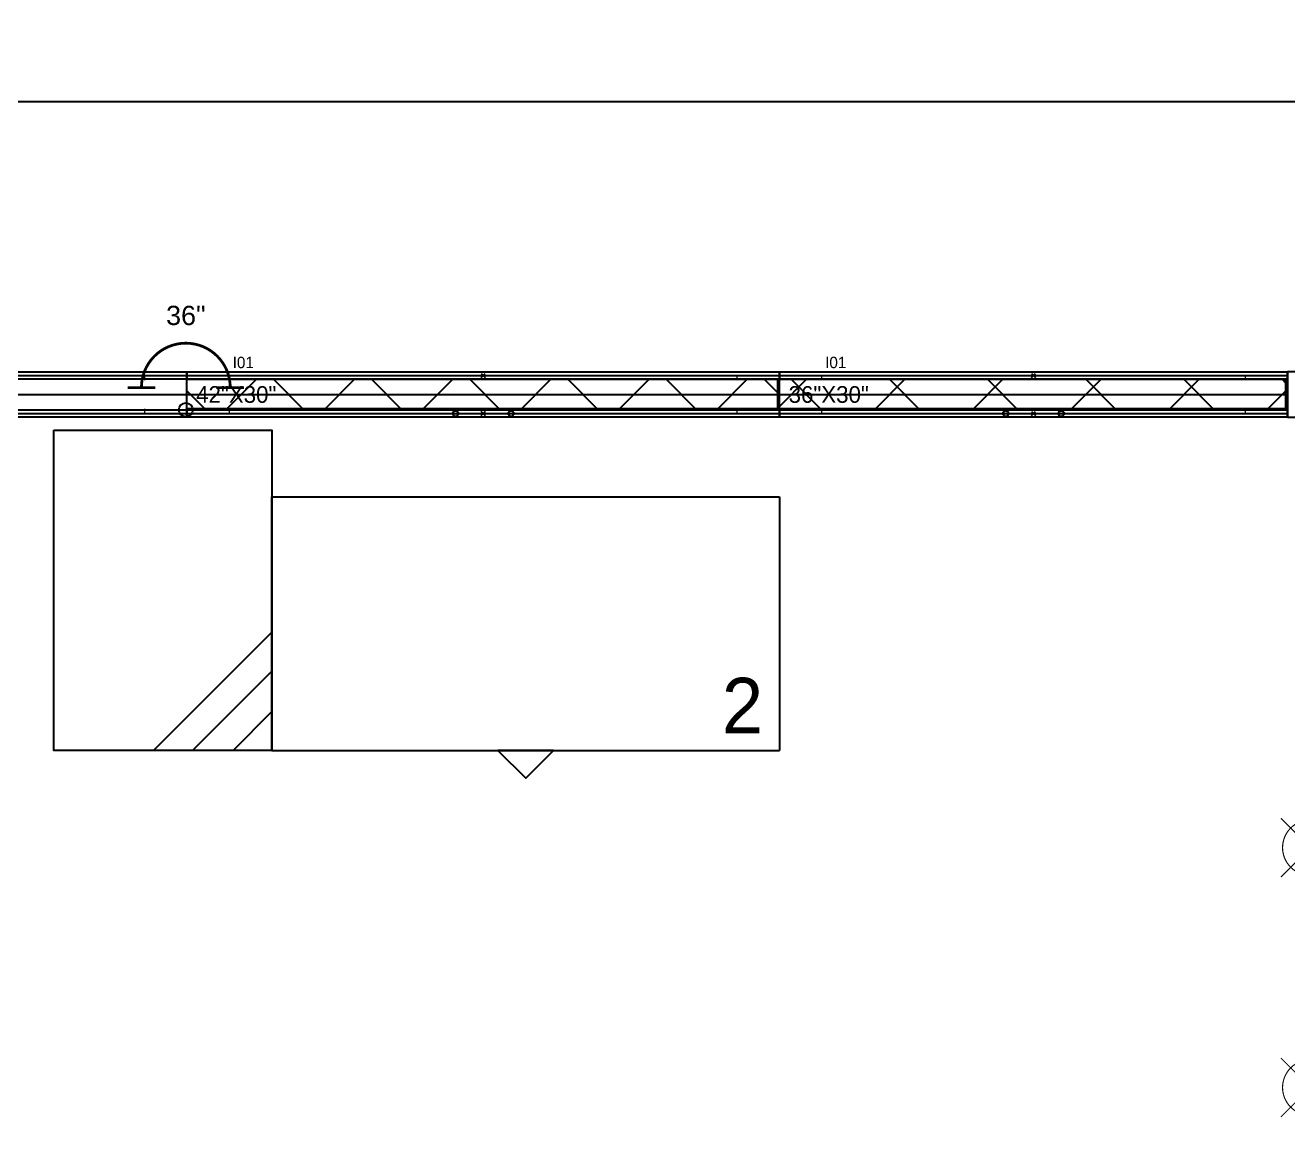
# Model space of a CAD drawing. Header units: inches. Extents: x 126 to 13186, y 9 to 361.
# Drawn here: x 3526.1 to 3615.6, y 130 to 208.5 of the extents above; entities that cross this region are included whole.
import ezdxf
from ezdxf.enums import TextEntityAlignment as Align

# ---------------------------------------------------------------- set-up
doc = ezdxf.new("R2010")
doc.units = ezdxf.units.IN
doc.header["$MEASUREMENT"] = 0
for name, color, linetype in [('DD2D', 7, 'Continuous'), ('DD2D_Geometry', 7, 'Continuous'), ('ELECTRI', 7, 'Continuous'), ('ENFASIS NEW', 7, 'Continuous'), ('Id Unión', 7, 'Continuous'), ('LATEFILE', 7, 'Continuous'), ('LATFILE', 7, 'Continuous'), ('LF', 7, 'Continuous'), ('S7000', 7, 'Continuous'), ('TEXT HARNESS', 7, 'Continuous')]:
    doc.layers.add(name, color=color, linetype=linetype)
doc.styles.add('ARIAL', font='arial.ttf')
doc.styles.get("Standard").update_dxf_attribs({"font": 'stylu.ttf'})
doc.dimstyles.get("Standard").update_dxf_attribs({"dimscale": 25, "dimtxt": 0.18, "dimasz": 0.18, "dimexe": 0.18, "dimexo": 0.0625, "dimgap": 0.09, "dimtad": 0, "dimtih": 1, "dimtoh": 1, "dimzin": 0, "dimdsep": 46, "dimlunit": 4, "dimtxsty": 'Standard', "dimcen": 0.09, "dimadec": 0, "dimazin": 0, "dimtfac": 1, "dimtofl": 0, "dimtmove": 0, "dimatfit": 3, "dimfxl": 1, "dimtolj": 1, "dimtzin": 0, "dimarcsym": 0})

# ---------------------------------------------------------------- blocks, each defined once
blk = doc.blocks.new('DD40102442AB')
at = {"color": 1}
for p, q in [((0.0035, -0.0035), (-0.0035, 0.0035)), ((0.0035, 0.0035), (-0.0035, -0.0035))]:
    blk.add_line(p, q, dxfattribs=at)
blk.add_point((0, 0))
blk.add_point((0, 0))
blk.add_point((0, 0), dxfattribs=at)
blk = doc.blocks.new('S7012')
for p, q in [((0.18, -0.577), (0.393, -0.364)), ((0.25, -0.577), (0.393, -0.434)), ((0.323, -0.577), (0.393, -0.507))]:
    blk.add_line(p, q)
blk.add_lwpolyline([(0, 0), (0.393, 0), (0.393, -0.577), (0, -0.577)], close=True)
blk = doc.blocks.new('LF4023627S')
for p, q in [((0, 0), (0.914, 0)), ((0, -0.457), (0.914, -0.457))]:
    blk.add_line(p, q)
at = {"layer": 'LATEFILE'}
for p, q in [((0, -0.457), (0, 0)), ((0.914, 0), (0.914, -0.457))]:
    blk.add_line(p, q, dxfattribs=at)
blk.add_lwpolyline([(0.407, -0.457), (0.457, -0.507), (0.507, -0.457)], close=True, dxfattribs=at)
at = {"layer": 'LATFILE', "insert": (0.8103, -0.3262), "char_height": 0.1, "width": 0.07696, "attachment_point": 1}
blk.add_mtext('2', dxfattribs=at)
blk = doc.blocks.new('829030')
at = {"color": 1, "const_width": 0.002}
for points in [[(0.1385, 0.0265), (0.112, 0.053)], [(0.1915, 0.0265), (0.218, 0.053)], [(0.5705, 0.0265), (0.544, 0.053)], [(0.6235, 0.0265), (0.65, 0.053)], [(0.1385, -0.0265), (0.112, -0.053)], [(0.1915, -0.0265), (0.218, -0.053)], [(0.5705, -0.0265), (0.544, -0.053)], [(0.6235, -0.0265), (0.65, -0.053)]]:
    blk.add_lwpolyline(points, dxfattribs=at)
for points in [[(0.165, -0.05, -1), (0.165, 0.05, -1)], [(0.597, -0.05, 1), (0.597, 0.05, 1)]]:
    blk.add_lwpolyline(points, format="xyb", close=True, dxfattribs=at)
at = {"color": 1}
for points in [[(0.1, 0.009, 0.005, 0.005, 0), (0.118, -0.009, 0.005, 0.005, 0), (0.136, 0.009, 0.005, 0.005, 0), (0.154, -0.009, 0.005, 0.005, 0), (0.172, 0.009, 0.005, 0.005, 0), (0.19, -0.009, 0.005, 0.005, 0), (0.208, 0.009, 0.005, 0.005, 0), (0.226, -0.009, 0.005, 0.005, 0), (0.244, 0.009, 0.005, 0.005, 0), (0.262, -0.009, 0.005, 0.005, 0), (0.28, 0.009, 0.005, 0.005, 0), (0.298, -0.009, 0.005, 0.005, 0), (0.316, 0.009, 0.005, 0.005, 0), (0.334, -0.009, 0.005, 0.005, 0), (0.352, 0.009, 0.005, 0.005, 0), (0.37, -0.009, 0.005, 0.005, 0), (0.388, 0.009, 0.005, 0.005, 0), (0.406, -0.009, 0.005, 0.005, 0), (0.424, 0.009, 0.005, 0.005, 0), (0.442, -0.009, 0.005, 0.005, 0), (0.46, 0.009, 0.005, 0.005, 0), (0.478, -0.009, 0.005, 0.005, 0), (0.496, 0.009, 0.005, 0.005, 0), (0.514, -0.009, 0.005, 0.005, 0), (0.532, 0.009, 0.005, 0.005, 0), (0.55, -0.009, 0, 0, 0)], [(0.676, 0.009, 0.005, 0.005, 0), (0.658, -0.009, 0.005, 0.005, 0), (0.64, 0.009, 0.005, 0.005, 0), (0.622, -0.009, 0.005, 0.005, 0), (0.604, 0.009, 0.005, 0.005, 0), (0.586, -0.009, 0.005, 0.005, 0), (0.568, 0.009, 0.005, 0.005, 0), (0.55, -0.009, 0, 0, 0)]]:
    blk.add_lwpolyline(points, format="xyseb", dxfattribs=at)
blk.add_circle((0, 0), 0.0125, dxfattribs=at)
blk.add_point((0, 0), dxfattribs=at)
at = {"layer": 'TEXT HARNESS', "color": 1, "style": 'ARIAL'}
blk.add_text('30"', height=0.03469, dxfattribs=at).set_placement((0.381, 0.05), align=Align.MIDDLE)
blk = doc.blocks.new('*X43')
at = {"color": 0}
for p, q in [((7.7051, 5.7606), (7.7581, 5.8136)), ((7.8512, 5.7606), (7.7982, 5.8136)), ((7.8819, 5.7606), (7.9349, 5.8136)), ((8.028, 5.7606), (7.975, 5.8136)), ((8.0587, 5.7606), (8.1117, 5.8136)), ((8.2048, 5.7606), (8.1518, 5.8136)), ((8.2354, 5.7606), (8.2884, 5.8136)), ((8.3816, 5.7606), (8.3286, 5.8136)), ((8.4122, 5.7606), (8.4652, 5.8136)), ((8.5583, 5.7606), (8.5053, 5.8136)), ((8.589, 5.7606), (8.642, 5.8136)), ((8.714, 5.7817), (8.6821, 5.8136)), ((7.6745, 5.7606), (7.6504, 5.7847))]:
    blk.add_line(p, q, dxfattribs=at)
blk = doc.blocks.new('808642')
at = {"color": 5}
for p, q in [((-1.0636, 0), (0, 0)), ((-1.0636, -0.053), (-1.0636, 0)), ((0, 0), (0, -0.053)), ((0, -0.053), (-1.0636, -0.053))]:
    blk.add_line(p, q, dxfattribs=at)
blk.add_blockref('*X43', (-8.714, -5.8136), dxfattribs=at)
blk = doc.blocks.new('817736')
at = {"color": 3, "const_width": 0.005}
blk.add_lwpolyline([(0.08, 0.04, 1), (-0.08, 0.04)], format="xyb", dxfattribs=at)
for points in [[(-0.055, 0.04), (-0.105, 0.04)], [(0.055, 0.04), (0.105, 0.04)]]:
    blk.add_lwpolyline(points, dxfattribs=at)
at = {"color": 3}
blk.add_circle((0, 0), 0.0125, dxfattribs=at)
blk.add_point((0, 0), dxfattribs=at)
at = {"layer": 'TEXT HARNESS', "color": 3, "style": 'ARIAL'}
blk.add_text('36"', height=0.03469, dxfattribs=at).set_placement((0, 0.17), align=Align.MIDDLE)
blk = doc.blocks.new('*X50')
at = {"color": 0}
for p, q in [((7.7859, 5.311), (7.8173, 5.3424)), ((7.9688, 5.2894), (7.9158, 5.3424)), ((7.9411, 5.2894), (7.9941, 5.3424)), ((8.1456, 5.2894), (8.0926, 5.3424)), ((8.1179, 5.2894), (8.1709, 5.3424)), ((8.3224, 5.2894), (8.2694, 5.3424)), ((8.2946, 5.2894), (8.3476, 5.3424)), ((8.4992, 5.2894), (8.4462, 5.3424)), ((8.4714, 5.2894), (8.5244, 5.3424)), ((8.6759, 5.2894), (8.6229, 5.3424)), ((8.6482, 5.2894), (8.6971, 5.3384)), ((7.792, 5.2894), (7.7859, 5.2956))]:
    blk.add_line(p, q, dxfattribs=at)
blk = doc.blocks.new('808636')
at = {"color": 5}
for p, q in [((-0.9112, 0), (0, 0)), ((-0.9112, -0.053), (-0.9112, 0)), ((0, 0), (0, -0.053)), ((0, -0.053), (-0.9112, -0.053))]:
    blk.add_line(p, q, dxfattribs=at)
blk.add_blockref('*X50', (-8.6971, -5.3424), dxfattribs=at)
blk = doc.blocks.new('DD101042302D')
at = {"color": 6, "linetype": 'Continuous', "lineweight": 0}
for p, q in [((0, -0.0255), (0, 0.0255)), ((0.0017, 0.0275), (0.0218, 0.0275)), ((0.002, 0.0275), (0.0215, 0.0275)), ((0.0747, 0.0275), (0.0215, 0.0275)), ((0.0747, 0.0275), (0.075, 0.0275)), ((0.0765, 0.026), (0.0765, 0.0343)), ((0.9905, 0.0343), (0.0765, 0.0343)), ((0.9905, 0.0343), (0.9905, 0.026)), ((0.9923, 0.0275), (0.992, 0.0275)), ((0.9923, 0.0275), (1.0455, 0.0275)), ((1.0653, 0.0275), (1.0452, 0.0275)), ((1.065, 0.0275), (1.0455, 0.0275)), ((1.067, -0.0255), (1.067, 0.0255)), ((0.025, -0.0275), (0.002, -0.0275)), ((0.025, -0.0275), (0.0747, -0.0275)), ((0.0747, -0.0275), (0.075, -0.0275)), ((0.0765, -0.0343), (0.0765, -0.026)), ((0.9905, -0.0343), (0.0765, -0.0343)), ((0.9905, -0.026), (0.9905, -0.0343)), ((0.9923, -0.0275), (0.992, -0.0275)), ((1.042, -0.0275), (0.9923, -0.0275)), ((1.042, -0.0275), (1.065, -0.0275))]:
    blk.add_line(p, q, dxfattribs=at)
at = {"color": 6}
for p, q in [((0.53, 0.0379), (0.537, 0.0308)), ((0.53, 0.0308), (0.537, 0.0379)), ((0.53, -0.0379), (0.537, -0.0308)), ((0.53, -0.0308), (0.537, -0.0379))]:
    blk.add_line(p, q, dxfattribs=at)
for centre in [(0.4835, -0.0343), (0.5835, -0.0343)]:
    blk.add_circle(centre, 0.005, dxfattribs=at)
at = {"color": 6, "linetype": 'Continuous', "lineweight": 0}
for centre, radius, start, end in [((0.002, 0.0255), 0.00203, 90, 180), ((0.075, 0.026), 0.00151, 10.021, 90), ((0.075, 0.026), 0.00151, 0, 10.021), ((0.992, 0.026), 0.00151, 90, 169.979), ((0.992, 0.026), 0.00151, 169.979, 180), ((0.992, 0.026), 0.00151, 169.979, 180), ((1.065, 0.0255), 0.00203, 0, 90), ((0.002, -0.0255), 0.00203, 180, 270), ((0.075, -0.026), 0.00151, 270, 349.979), ((0.075, -0.026), 0.00151, 349.979, 0), ((0.992, -0.026), 0.00151, 180, 190.021), ((0.992, -0.026), 0.00151, 180, 190.021), ((0.992, -0.026), 0.00151, 190.021, 270), ((1.065, -0.0255), 0.00203, 270, 0)]:
    blk.add_arc(centre, radius, start, end, dxfattribs=at)
at = {"color": 6}
for p in [(0.5335, 0.0343), (0.5335, -0.0343)]:
    blk.add_point(p, dxfattribs=at)
at = {"insert": (0.0165, 0.0151), "char_height": 0.03, "attachment_point": 1}
blk.add_mtext_dynamic_manual_height_columns('42"X30"', width=75.494015, gutter_width=12.5, heights=[0], dxfattribs=at)
blk = doc.blocks.new('SPACE_DD10104230')
blk.add_blockref('DD101042302D', (0, 0))
blk = doc.blocks.new('DD101036302D')
at = {"color": 6, "linetype": 'Continuous', "lineweight": 0}
for p, q in [((0, -0.0255), (0, 0.0255)), ((0.0017, 0.0275), (0.0218, 0.0275)), ((0.002, 0.0275), (0.0215, 0.0275)), ((0.0747, 0.0275), (0.0215, 0.0275)), ((0.0747, 0.0275), (0.075, 0.0275)), ((0.0765, 0.026), (0.0765, 0.0343)), ((0.8385, 0.0343), (0.0765, 0.0343)), ((0.8385, 0.0343), (0.8385, 0.026)), ((0.8403, 0.0275), (0.84, 0.0275)), ((0.8403, 0.0275), (0.8935, 0.0275)), ((0.9133, 0.0275), (0.8932, 0.0275)), ((0.913, 0.0275), (0.8935, 0.0275)), ((0.915, -0.0255), (0.915, 0.0255)), ((0.025, -0.0275), (0.002, -0.0275)), ((0.025, -0.0275), (0.0747, -0.0275)), ((0.0747, -0.0275), (0.075, -0.0275)), ((0.0765, -0.0343), (0.0765, -0.026)), ((0.8385, -0.0343), (0.0765, -0.0343)), ((0.8385, -0.026), (0.8385, -0.0343)), ((0.8403, -0.0275), (0.84, -0.0275)), ((0.89, -0.0275), (0.8403, -0.0275)), ((0.89, -0.0275), (0.913, -0.0275))]:
    blk.add_line(p, q, dxfattribs=at)
at = {"color": 6}
for p, q in [((0.454, 0.0379), (0.461, 0.0308)), ((0.454, 0.0308), (0.461, 0.0379)), ((0.454, -0.0379), (0.461, -0.0308)), ((0.454, -0.0308), (0.461, -0.0379))]:
    blk.add_line(p, q, dxfattribs=at)
for centre in [(0.4075, -0.0343), (0.5075, -0.0343)]:
    blk.add_circle(centre, 0.005, dxfattribs=at)
at = {"color": 6, "linetype": 'Continuous', "lineweight": 0}
for centre, radius, start, end in [((0.002, 0.0255), 0.00203, 90, 180), ((0.075, 0.026), 0.00151, 10.021, 90), ((0.075, 0.026), 0.00151, 0, 10.021), ((0.84, 0.026), 0.00151, 90, 169.979), ((0.84, 0.026), 0.00151, 169.979, 180), ((0.84, 0.026), 0.00151, 169.979, 180), ((0.913, 0.0255), 0.00203, 0, 90), ((0.002, -0.0255), 0.00203, 180, 270), ((0.075, -0.026), 0.00151, 270, 349.979), ((0.075, -0.026), 0.00151, 349.979, 0), ((0.84, -0.026), 0.00151, 180, 190.021), ((0.84, -0.026), 0.00151, 180, 190.021), ((0.84, -0.026), 0.00151, 190.021, 270), ((0.913, -0.0255), 0.00203, 270, 0)]:
    blk.add_arc(centre, radius, start, end, dxfattribs=at)
at = {"color": 6}
for p in [(0.4575, 0.0343), (0.4575, -0.0343)]:
    blk.add_point(p, dxfattribs=at)
at = {"insert": (0.0165, 0.0151), "char_height": 0.03, "attachment_point": 1}
blk.add_mtext_dynamic_manual_height_columns('36"X30"', width=75.494015, gutter_width=12.5, heights=[0], dxfattribs=at)
blk = doc.blocks.new('SPACE_DD10103630')
blk.add_blockref('DD101036302D', (0, 0))
blk = doc.blocks.new('*D79')
at = {"color": 0, "lineweight": -2, "transparency": 16777216}
for p, q in [((3468.307, 185.498), (3468.307, 207.603)), ((3874.603, 185.498), (3874.603, 207.603)), ((3472.807, 203.103), (3655.95, 203.103)), ((3870.103, 203.103), (3686.96, 203.103))]:
    blk.add_line(p, q, dxfattribs=at)
at = {"color": 0, "transparency": 16777216}
for points in [[(3472.807, 203.853), (3472.807, 202.353), (3468.307, 203.103)], [(3870.103, 203.853), (3870.103, 202.353), (3874.603, 203.103)]]:
    blk.add_solid(points, dxfattribs=at)
at = {"layer": 'Defpoints', "color": 0, "transparency": 16777216}
for p in [(3874.603, 203.103), (3468.307, 183.935), (3874.603, 183.935)]:
    blk.add_point(p, dxfattribs=at)
at = {"color": 0, "transparency": 16777216, "insert": (3671.455, 203.103), "char_height": 4.5, "attachment_point": 5}
blk.add_mtext('\\A1;33\'-10{\\H1.000000x;\\S1/4;}"', dxfattribs=at)

msp = doc.modelspace()

# ---------------------------------------------------------------- linework, layer by layer
at = {"layer": 'DD2D'}
for p, q in [((3495.547, 183.671), (3537.555, 183.671)), ((3537.555, 183.671), (3579.563, 183.671)), ((3579.563, 183.671), (3615.587, 183.671)), ((3495.547, 182.321), (3537.555, 182.321)), ((3537.555, 182.321), (3537.559, 182.321)), ((3537.555, 182.321), (3579.563, 182.321)), ((3579.563, 182.321), (3579.567, 182.321)), ((3579.563, 182.321), (3615.587, 182.321)), ((3615.587, 182.321), (3615.591, 182.321)), ((3495.547, 180.97), (3537.555, 180.97)), ((3537.555, 180.97), (3579.563, 180.97)), ((3579.563, 180.97), (3615.587, 180.97))]:
    msp.add_line(p, q, dxfattribs=at)
at = {"layer": 'DD2D_Geometry'}
for points in [[(3495.547, 183.435), (3537.555, 183.435), (3537.555, 183.908), (3495.547, 183.908)], [(3495.547, 183.435), (3537.555, 183.435), (3537.555, 183.908), (3495.547, 183.908)], [(3537.555, 183.435), (3579.563, 183.435), (3579.563, 183.908), (3537.555, 183.908)], [(3537.555, 183.435), (3579.563, 183.435), (3579.563, 183.908), (3537.555, 183.908)], [(3579.563, 183.435), (3615.587, 183.435), (3615.587, 183.908), (3579.563, 183.908)], [(3579.563, 183.435), (3615.587, 183.435), (3615.587, 183.908), (3579.563, 183.908)], [(3615.587, 180.707), (3618.819, 180.707), (3618.819, 183.935), (3615.587, 183.935)], [(3537.555, 182.321), (3537.559, 182.321), (3537.559, 182.321), (3537.555, 182.321)], [(3579.563, 182.321), (3579.567, 182.321), (3579.567, 182.321), (3579.563, 182.321)], [(3495.547, 180.734), (3537.555, 180.734), (3537.555, 181.207), (3495.547, 181.207)], [(3495.547, 180.734), (3537.555, 180.734), (3537.555, 181.207), (3495.547, 181.207)], [(3537.555, 180.734), (3579.563, 180.734), (3579.563, 181.207), (3537.555, 181.207)], [(3537.555, 180.734), (3579.563, 180.734), (3579.563, 181.207), (3537.555, 181.207)], [(3579.563, 180.734), (3615.587, 180.734), (3615.587, 181.207), (3579.563, 181.207)], [(3579.563, 180.734), (3615.587, 180.734), (3615.587, 181.207), (3579.563, 181.207)]]:
    msp.add_lwpolyline(points, close=True, dxfattribs=at)

# ---------------------------------------------------------------- block references
at = {"layer": 'DD2D_Geometry', "xscale": 39.3700787401575, "yscale": 39.3700787401575, "zscale": 39.3700787401575}
for name, p in [('SPACE_DD10104230', (3495.547, 182.321)), ('SPACE_DD10104230', (3537.555, 182.321)), ('SPACE_DD10103630', (3579.563, 182.321))]:
    msp.add_blockref(name, p, dxfattribs=at)
at = {"layer": 'ELECTRI', "xscale": 39.3700787401575, "yscale": 39.3700787401575, "zscale": 39.3700787401575}
msp.add_blockref('817736', (3537.475, 181.238), dxfattribs=at)
for name, p, rotation in [('817736', (3618.821, 180.707), 226.4978163102029), ('808642', (3537.555, 181.318), 180), ('808636', (3579.563, 181.318), 180), ('829030', (3617.203, 156.691), 270)]:
    msp.add_blockref(name, p, dxfattribs=dict(at, rotation=rotation))
at = {"layer": 'ENFASIS NEW', "xscale": 39.3700787401575, "yscale": 39.3700787401575, "zscale": 39.3700787401575}
msp.add_blockref('DD40102442AB', (3558.559, 180.969), dxfattribs=at)
at = {"layer": 'LF', "xscale": 39.3700787401575, "yscale": 39.3700787401575, "zscale": 39.3700787401575}
msp.add_blockref('LF4023627S', (3543.579, 175.075), dxfattribs=at)
at = {"layer": 'S7000', "xscale": 39.3700787401575, "yscale": 39.3700787401575, "zscale": 39.3700787401575}
msp.add_blockref('S7012', (3528.106, 179.8), dxfattribs=at)

# ---------------------------------------------------------------- texts
at = {"layer": 'Id Unión'}
for p in [(3540.796, 184.191), (3582.804, 184.191)]:
    msp.add_text('I01', height=0.8071, dxfattribs=at).set_placement(p)

# ---------------------------------------------------------------- dimensions: what is measured, and where the dimension line sits
dim = msp.add_linear_dim(base=(3874.603, 203.103), p1=(3468.307, 183.935), p2=(3874.603, 183.935), dimstyle='Standard')
dim.commit()
dim.dimension.update_dxf_attribs({"geometry": '*D79', "text_midpoint": (3671.455, 203.103)})

doc.saveas('drawing.dxf')
